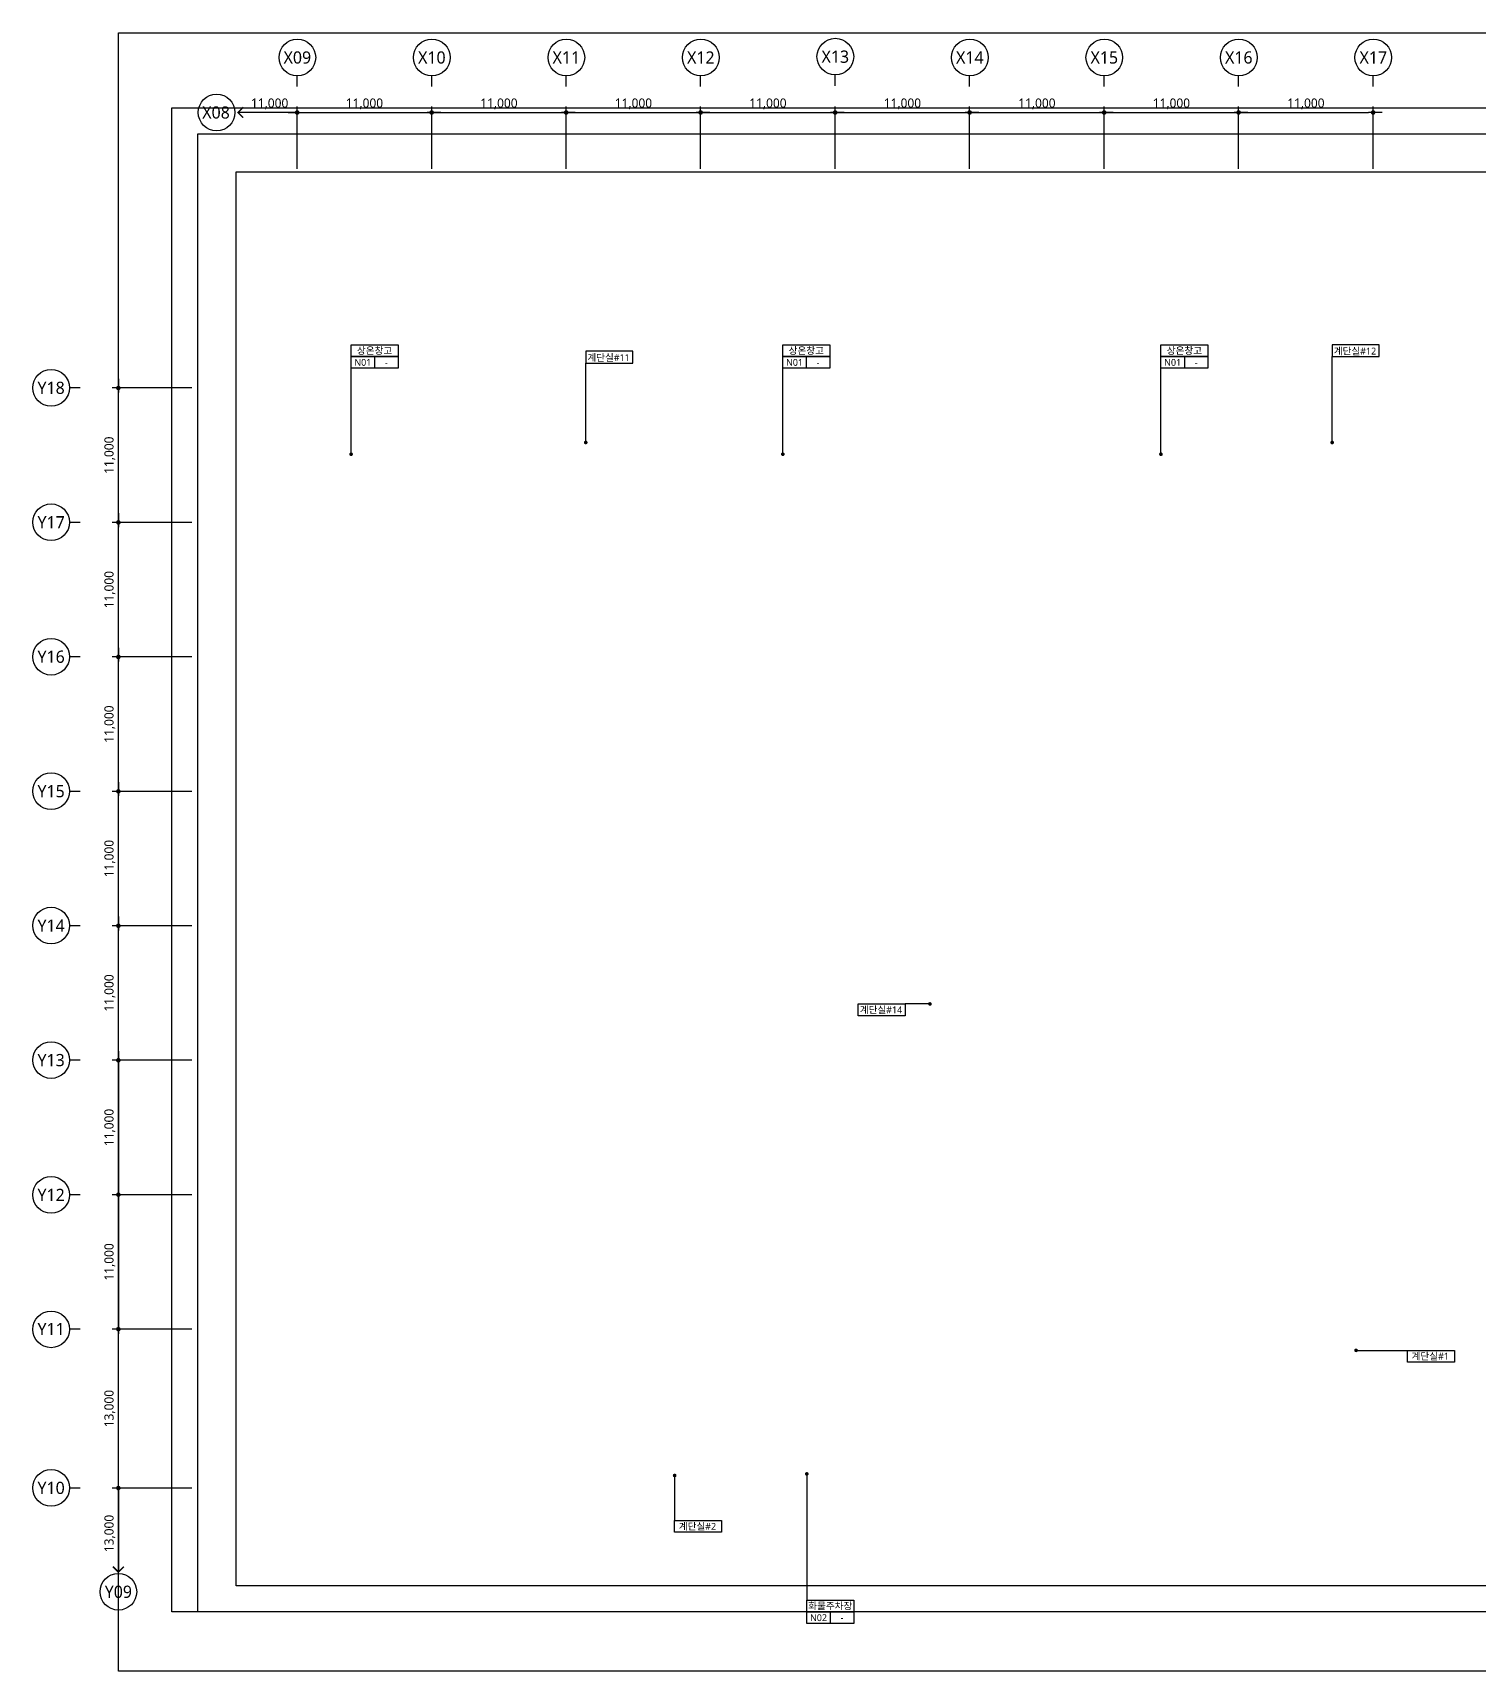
# Model space of a CAD drawing. Header units: millimetres. Extents: x 717452 to 1115512, y -611281 to 2012373.
# Drawn here: x 920452 to 1038674, y 1284325 to 1418373 of the extents above; entities that cross this region are included whole.
import ezdxf
from ezdxf.enums import TextEntityAlignment as Align

# ---------------------------------------------------------------- set-up
doc = ezdxf.new("R2010")
doc.units = ezdxf.units.MM
doc.header["$PDSIZE"] = -10
doc.layers.get('0').update_dxf_attribs({"linetype": 'CONTINUOUS'})
doc.layers.get('DEFPOINTS').update_dxf_attribs({"color": 146, "linetype": 'CONTINUOUS'})
for name, color, linetype, lineweight in [('A-AXIS-BUBL', 7, 'CONTINUOUS', 25), ('A-DIMS', 7, 'CONTINUOUS', 25), ('A-MKXS-LEAD', 7, 'CONTINUOUS', 25), ('A-MKXX-NAME', 3, 'CONTINUOUS', 25), ('A-MKXX-SYMB', 7, 'CONTINUOUS', 25), ('A-XXXX-SYMB', 7, 'CONTINUOUS', 25), ('A-XXXX-TXT2', 3, 'CONTINUOUS', 25)]:
    doc.layers.add(name, color=color, linetype=linetype, lineweight=lineweight)
doc.styles.add('HY울릉도L', font='H2GTRE.TTF')
doc.styles.add('맑은고딕', font='malgun.ttf')
doc.dimstyles.new('CDIM', dxfattribs={"dimtxt": 3, "dimasz": 1.5, "dimexe": 2, "dimexo": 1, "dimgap": 1, "dimtad": 1, "dimdec": 0, "dimrnd": 0.5, "dimzin": 0, "dimdsep": 32, "dimlunit": 6, "dimtxsty": 'HY울릉도L', "dimblk1": '_CIDOT', "dimblk2": '_CIDOT', "dimsah": 1, "dimcen": 5.5, "dimclrd": 2, "dimclre": 2, "dimclrt": 7, "dimadec": 0, "dimazin": 0, "dimtfac": 1, "dimtdec": 0, "dimtix": 1, "dimtmove": 2, "dimatfit": 1, "dimldrblk": '_CIDOT', "dimfxl": 1, "dimtolj": 1, "dimtzin": 0, "dimlwd": -1, "dimarcsym": 0})

# ---------------------------------------------------------------- blocks, each defined once
blk = doc.blocks.new('_CIDOT')
at = {"color": 0, "linetype": 'ByBlock'}
blk.add_line((2, 0), (-1, 0), dxfattribs=at)
at = {"color": 0, "linetype": 'ByBlock', "const_width": 0.5}
blk.add_lwpolyline([(-0.25, 0, 1), (0.25, 0, 1)], format="xyb", close=True, dxfattribs=at)
blk = doc.blocks.new('*D141')
at = {"layer": 'A-DIMS', "lineweight": -2, "transparency": 16777216}
for p, q in [((933452, -24188), (926952, -24188)), ((933452, -37188), (926952, -37188))]:
    blk.add_line(p, q, dxfattribs=at)
at = {"layer": 'A-DIMS', "transparency": 16777216}
blk.add_line((927452, -36813), (927452, -24563), dxfattribs=at)
at = {"layer": 'DEFPOINTS', "color": 0, "transparency": 16777216}
for p in [(927452, -24188), (933702, -24188), (933702, -37188)]:
    blk.add_point(p, dxfattribs=at)
at = {"layer": 'A-DIMS', "transparency": 16777216, "xscale": 375, "yscale": 375, "zscale": 375}
for p, rotation in [((927452, -24188), 90), ((927452, -37188), 270)]:
    blk.add_blockref('_CIDOT', p, dxfattribs=dict(at, rotation=rotation))
at = {"layer": 'A-DIMS', "color": 3, "transparency": 16777216, "insert": (926750, -30688), "char_height": 750, "attachment_point": 5, "rotation": 90, "style": '맑은고딕'}
blk.add_mtext('\\A1;13,000', dxfattribs=at)
blk = doc.blocks.new('*D142')
at = {"layer": 'A-DIMS', "lineweight": -2, "transparency": 16777216}
for p, q in [((933452, 30812), (926952, 30812)), ((933452, 19812), (926952, 19812))]:
    blk.add_line(p, q, dxfattribs=at)
at = {"layer": 'A-DIMS', "transparency": 16777216}
blk.add_line((927452, 20187), (927452, 30437), dxfattribs=at)
at = {"layer": 'DEFPOINTS', "color": 0, "transparency": 16777216}
for p in [(927452, 30812), (933702, 30812), (933702, 19812)]:
    blk.add_point(p, dxfattribs=at)
at = {"layer": 'A-DIMS', "transparency": 16777216, "xscale": 375, "yscale": 375, "zscale": 375}
for p, rotation in [((927452, 30812), 90), ((927452, 19812), 270)]:
    blk.add_blockref('_CIDOT', p, dxfattribs=dict(at, rotation=rotation))
at = {"layer": 'A-DIMS', "color": 3, "transparency": 16777216, "insert": (926750, 25312), "char_height": 750, "attachment_point": 5, "rotation": 90, "style": '맑은고딕'}
blk.add_mtext('\\A1;11,000', dxfattribs=at)
blk = doc.blocks.new('*D143')
at = {"layer": 'A-DIMS', "lineweight": -2, "transparency": 16777216}
for p, q in [((933452, 19812), (926952, 19812)), ((933452, 8812), (926952, 8812))]:
    blk.add_line(p, q, dxfattribs=at)
at = {"layer": 'A-DIMS', "transparency": 16777216}
blk.add_line((927452, 9187), (927452, 19437), dxfattribs=at)
at = {"layer": 'DEFPOINTS', "color": 0, "transparency": 16777216}
for p in [(927452, 19812), (933702, 19812), (933702, 8812)]:
    blk.add_point(p, dxfattribs=at)
at = {"layer": 'A-DIMS', "transparency": 16777216, "xscale": 375, "yscale": 375, "zscale": 375}
for p, rotation in [((927452, 19812), 90), ((927452, 8812), 270)]:
    blk.add_blockref('_CIDOT', p, dxfattribs=dict(at, rotation=rotation))
at = {"layer": 'A-DIMS', "color": 3, "transparency": 16777216, "insert": (926750, 14312), "char_height": 750, "attachment_point": 5, "rotation": 90, "style": '맑은고딕'}
blk.add_mtext('\\A1;11,000', dxfattribs=at)
blk = doc.blocks.new('*D144')
at = {"layer": 'A-DIMS', "lineweight": -2, "transparency": 16777216}
for p, q in [((933452, 8812), (926952, 8812)), ((933452, -2188), (926952, -2188))]:
    blk.add_line(p, q, dxfattribs=at)
at = {"layer": 'A-DIMS', "transparency": 16777216}
blk.add_line((927452, -1813), (927452, 8437), dxfattribs=at)
at = {"layer": 'DEFPOINTS', "color": 0, "transparency": 16777216}
for p in [(927452, 8812), (933702, 8812), (933702, -2188)]:
    blk.add_point(p, dxfattribs=at)
at = {"layer": 'A-DIMS', "transparency": 16777216, "xscale": 375, "yscale": 375, "zscale": 375}
for p, rotation in [((927452, 8812), 90), ((927452, -2188), 270)]:
    blk.add_blockref('_CIDOT', p, dxfattribs=dict(at, rotation=rotation))
at = {"layer": 'A-DIMS', "color": 3, "transparency": 16777216, "insert": (926750, 3312), "char_height": 750, "attachment_point": 5, "rotation": 90, "style": '맑은고딕'}
blk.add_mtext('\\A1;11,000', dxfattribs=at)
blk = doc.blocks.new('*D145')
at = {"layer": 'A-DIMS', "lineweight": -2, "transparency": 16777216}
for p, q in [((933452, -13188), (926952, -13188)), ((933452, -24188), (926952, -24188))]:
    blk.add_line(p, q, dxfattribs=at)
at = {"layer": 'A-DIMS', "transparency": 16777216}
blk.add_line((927452, -13563), (927452, -23813), dxfattribs=at)
at = {"layer": 'DEFPOINTS', "color": 0, "transparency": 16777216}
for p in [(933702, -13188), (927452, -24188), (933702, -24188)]:
    blk.add_point(p, dxfattribs=at)
at = {"layer": 'A-DIMS', "transparency": 16777216, "xscale": 375, "yscale": 375, "zscale": 375}
for p, rotation in [((927452, -13188), 90), ((927452, -24188), 270)]:
    blk.add_blockref('_CIDOT', p, dxfattribs=dict(at, rotation=rotation))
at = {"layer": 'A-DIMS', "color": 3, "transparency": 16777216, "insert": (926750, -18688), "char_height": 750, "attachment_point": 5, "rotation": 90, "style": '맑은고딕'}
blk.add_mtext('\\A1;11,000', dxfattribs=at)
blk = doc.blocks.new('*D146')
at = {"layer": 'A-DIMS', "lineweight": -2, "transparency": 16777216}
for p, q in [((933452, -2188), (926952, -2188)), ((933452, -13188), (926952, -13188))]:
    blk.add_line(p, q, dxfattribs=at)
at = {"layer": 'A-DIMS', "transparency": 16777216}
blk.add_line((927452, -2563), (927452, -12813), dxfattribs=at)
at = {"layer": 'DEFPOINTS', "color": 0, "transparency": 16777216}
for p in [(933702, -2188), (927452, -13188), (933702, -13188)]:
    blk.add_point(p, dxfattribs=at)
at = {"layer": 'A-DIMS', "transparency": 16777216, "xscale": 375, "yscale": 375, "zscale": 375}
for p, rotation in [((927452, -2188), 90), ((927452, -13188), 270)]:
    blk.add_blockref('_CIDOT', p, dxfattribs=dict(at, rotation=rotation))
at = {"layer": 'A-DIMS', "color": 3, "transparency": 16777216, "insert": (926750, -7688), "char_height": 750, "attachment_point": 5, "rotation": 90, "style": '맑은고딕'}
blk.add_mtext('\\A1;11,000', dxfattribs=at)
blk = doc.blocks.new('*D139')
at = {"layer": 'A-DIMS', "lineweight": -2, "transparency": 16777216}
for p, q in [((933452, 41812), (926952, 41812)), ((933452, 30812), (926952, 30812))]:
    blk.add_line(p, q, dxfattribs=at)
at = {"layer": 'A-DIMS', "transparency": 16777216}
blk.add_line((927452, 31187), (927452, 41437), dxfattribs=at)
at = {"layer": 'DEFPOINTS', "color": 0, "transparency": 16777216}
for p in [(927452, 41812), (933702, 41812), (933702, 30812)]:
    blk.add_point(p, dxfattribs=at)
at = {"layer": 'A-DIMS', "transparency": 16777216, "xscale": 375, "yscale": 375, "zscale": 375}
for p, rotation in [((927452, 41812), 90), ((927452, 30812), 270)]:
    blk.add_blockref('_CIDOT', p, dxfattribs=dict(at, rotation=rotation))
at = {"layer": 'A-DIMS', "color": 3, "transparency": 16777216, "insert": (926750, 36312), "char_height": 750, "attachment_point": 5, "rotation": 90, "style": '맑은고딕'}
blk.add_mtext('\\A1;11,000', dxfattribs=at)
blk = doc.blocks.new('*D140')
at = {"layer": 'A-DIMS', "lineweight": -2, "transparency": 16777216}
for p, q in [((933452, 52812), (926952, 52812)), ((933452, 41812), (926952, 41812))]:
    blk.add_line(p, q, dxfattribs=at)
at = {"layer": 'A-DIMS', "transparency": 16777216}
blk.add_line((927452, 42187), (927452, 52437), dxfattribs=at)
at = {"layer": 'DEFPOINTS', "color": 0, "transparency": 16777216}
for p in [(927452, 52812), (933702, 52812), (933702, 41812)]:
    blk.add_point(p, dxfattribs=at)
at = {"layer": 'A-DIMS', "transparency": 16777216, "xscale": 375, "yscale": 375, "zscale": 375}
for p, rotation in [((927452, 52812), 90), ((927452, 41812), 270)]:
    blk.add_blockref('_CIDOT', p, dxfattribs=dict(at, rotation=rotation))
at = {"layer": 'A-DIMS', "color": 3, "transparency": 16777216, "insert": (926750, 47312), "char_height": 750, "attachment_point": 5, "rotation": 90, "style": '맑은고딕'}
blk.add_mtext('\\A1;11,000', dxfattribs=at)
blk = doc.blocks.new('*D159')
at = {"layer": 'A-DIMS', "lineweight": -2, "transparency": 16777216}
for p, q in [((1019077, 70737), (1019077, 75853)), ((1030077, 70737), (1030077, 75853))]:
    blk.add_line(p, q, dxfattribs=at)
at = {"layer": 'A-DIMS', "transparency": 16777216}
blk.add_line((1019452, 75353), (1029702, 75353), dxfattribs=at)
at = {"layer": 'DEFPOINTS', "color": 0, "transparency": 16777216}
for p in [(1030077, 75353), (1019077, 70487), (1030077, 70487)]:
    blk.add_point(p, dxfattribs=at)
at = {"layer": 'A-DIMS', "transparency": 16777216, "xscale": 375, "yscale": 375, "zscale": 375, "rotation": 180}
blk.add_blockref('_CIDOT', (1019077, 75353), dxfattribs=at)
at = {"layer": 'A-DIMS', "transparency": 16777216, "xscale": 375, "yscale": 375, "zscale": 375}
blk.add_blockref('_CIDOT', (1030077, 75353), dxfattribs=at)
at = {"layer": 'A-DIMS', "color": 3, "transparency": 16777216, "insert": (1024577, 76055), "char_height": 750, "attachment_point": 5, "style": '맑은고딕'}
blk.add_mtext('\\A1;11,000', dxfattribs=at)
blk = doc.blocks.new('*D160')
at = {"layer": 'A-DIMS', "lineweight": -2, "transparency": 16777216}
for p, q in [((1008077, 70737), (1008077, 75853)), ((1019077, 70737), (1019077, 75853))]:
    blk.add_line(p, q, dxfattribs=at)
at = {"layer": 'A-DIMS', "transparency": 16777216}
blk.add_line((1008452, 75353), (1018702, 75353), dxfattribs=at)
at = {"layer": 'DEFPOINTS', "color": 0, "transparency": 16777216}
for p in [(1019077, 75353), (1008077, 70487), (1019077, 70487)]:
    blk.add_point(p, dxfattribs=at)
at = {"layer": 'A-DIMS', "transparency": 16777216, "xscale": 375, "yscale": 375, "zscale": 375, "rotation": 180}
blk.add_blockref('_CIDOT', (1008077, 75353), dxfattribs=at)
at = {"layer": 'A-DIMS', "transparency": 16777216, "xscale": 375, "yscale": 375, "zscale": 375}
blk.add_blockref('_CIDOT', (1019077, 75353), dxfattribs=at)
at = {"layer": 'A-DIMS', "color": 3, "transparency": 16777216, "insert": (1013577, 76055), "char_height": 750, "attachment_point": 5, "style": '맑은고딕'}
blk.add_mtext('\\A1;11,000', dxfattribs=at)
blk = doc.blocks.new('*D161')
at = {"layer": 'A-DIMS', "lineweight": -2, "transparency": 16777216}
for p, q in [((997077, 70737), (997077, 75853)), ((1008077, 70737), (1008077, 75853))]:
    blk.add_line(p, q, dxfattribs=at)
at = {"layer": 'A-DIMS', "transparency": 16777216}
blk.add_line((997452, 75353), (1007702, 75353), dxfattribs=at)
at = {"layer": 'DEFPOINTS', "color": 0, "transparency": 16777216}
for p in [(1008077, 75353), (997077, 70487), (1008077, 70487)]:
    blk.add_point(p, dxfattribs=at)
at = {"layer": 'A-DIMS', "transparency": 16777216, "xscale": 375, "yscale": 375, "zscale": 375, "rotation": 180}
blk.add_blockref('_CIDOT', (997077, 75353), dxfattribs=at)
at = {"layer": 'A-DIMS', "transparency": 16777216, "xscale": 375, "yscale": 375, "zscale": 375}
blk.add_blockref('_CIDOT', (1008077, 75353), dxfattribs=at)
at = {"layer": 'A-DIMS', "color": 3, "transparency": 16777216, "insert": (1002577, 76055), "char_height": 750, "attachment_point": 5, "style": '맑은고딕'}
blk.add_mtext('\\A1;11,000', dxfattribs=at)
blk = doc.blocks.new('*D162')
at = {"layer": 'A-DIMS', "lineweight": -2, "transparency": 16777216}
for p, q in [((986077, 70737), (986077, 75853)), ((997077, 70737), (997077, 75853))]:
    blk.add_line(p, q, dxfattribs=at)
at = {"layer": 'A-DIMS', "transparency": 16777216}
blk.add_line((986452, 75353), (996702, 75353), dxfattribs=at)
at = {"layer": 'DEFPOINTS', "color": 0, "transparency": 16777216}
for p in [(997077, 75353), (986077, 70487), (997077, 70487)]:
    blk.add_point(p, dxfattribs=at)
at = {"layer": 'A-DIMS', "transparency": 16777216, "xscale": 375, "yscale": 375, "zscale": 375, "rotation": 180}
blk.add_blockref('_CIDOT', (986077, 75353), dxfattribs=at)
at = {"layer": 'A-DIMS', "transparency": 16777216, "xscale": 375, "yscale": 375, "zscale": 375}
blk.add_blockref('_CIDOT', (997077, 75353), dxfattribs=at)
at = {"layer": 'A-DIMS', "color": 3, "transparency": 16777216, "insert": (991577, 76055), "char_height": 750, "attachment_point": 5, "style": '맑은고딕'}
blk.add_mtext('\\A1;11,000', dxfattribs=at)
blk = doc.blocks.new('*D155')
at = {"layer": 'A-DIMS', "lineweight": -2, "transparency": 16777216}
for p, q in [((975077, 70737), (975077, 75853)), ((986077, 70737), (986077, 75853))]:
    blk.add_line(p, q, dxfattribs=at)
at = {"layer": 'A-DIMS', "transparency": 16777216}
blk.add_line((975452, 75353), (985702, 75353), dxfattribs=at)
at = {"layer": 'DEFPOINTS', "color": 0, "transparency": 16777216}
for p in [(986077, 75353), (975077, 70487), (986077, 70487)]:
    blk.add_point(p, dxfattribs=at)
at = {"layer": 'A-DIMS', "transparency": 16777216, "xscale": 375, "yscale": 375, "zscale": 375, "rotation": 180}
blk.add_blockref('_CIDOT', (975077, 75353), dxfattribs=at)
at = {"layer": 'A-DIMS', "transparency": 16777216, "xscale": 375, "yscale": 375, "zscale": 375}
blk.add_blockref('_CIDOT', (986077, 75353), dxfattribs=at)
at = {"layer": 'A-DIMS', "color": 3, "transparency": 16777216, "insert": (980577, 76055), "char_height": 750, "attachment_point": 5, "style": '맑은고딕'}
blk.add_mtext('\\A1;11,000', dxfattribs=at)
blk = doc.blocks.new('*D156')
at = {"layer": 'A-DIMS', "lineweight": -2, "transparency": 16777216}
for p, q in [((964077, 70737), (964077, 75853)), ((975077, 70737), (975077, 75853))]:
    blk.add_line(p, q, dxfattribs=at)
at = {"layer": 'A-DIMS', "transparency": 16777216}
blk.add_line((964452, 75353), (974702, 75353), dxfattribs=at)
at = {"layer": 'DEFPOINTS', "color": 0, "transparency": 16777216}
for p in [(975077, 75353), (964077, 70487), (975077, 70487)]:
    blk.add_point(p, dxfattribs=at)
at = {"layer": 'A-DIMS', "transparency": 16777216, "xscale": 375, "yscale": 375, "zscale": 375, "rotation": 180}
blk.add_blockref('_CIDOT', (964077, 75353), dxfattribs=at)
at = {"layer": 'A-DIMS', "transparency": 16777216, "xscale": 375, "yscale": 375, "zscale": 375}
blk.add_blockref('_CIDOT', (975077, 75353), dxfattribs=at)
at = {"layer": 'A-DIMS', "color": 3, "transparency": 16777216, "insert": (969577, 76055), "char_height": 750, "attachment_point": 5, "style": '맑은고딕'}
blk.add_mtext('\\A1;11,000', dxfattribs=at)
blk = doc.blocks.new('*D157')
at = {"layer": 'A-DIMS', "lineweight": -2, "transparency": 16777216}
for p, q in [((953077, 70737), (953077, 75853)), ((964077, 70737), (964077, 75853))]:
    blk.add_line(p, q, dxfattribs=at)
at = {"layer": 'A-DIMS', "transparency": 16777216}
blk.add_line((953452, 75353), (963702, 75353), dxfattribs=at)
at = {"layer": 'DEFPOINTS', "color": 0, "transparency": 16777216}
for p in [(964077, 75353), (953077, 70487), (964077, 70487)]:
    blk.add_point(p, dxfattribs=at)
at = {"layer": 'A-DIMS', "transparency": 16777216, "xscale": 375, "yscale": 375, "zscale": 375, "rotation": 180}
blk.add_blockref('_CIDOT', (953077, 75353), dxfattribs=at)
at = {"layer": 'A-DIMS', "transparency": 16777216, "xscale": 375, "yscale": 375, "zscale": 375}
blk.add_blockref('_CIDOT', (964077, 75353), dxfattribs=at)
at = {"layer": 'A-DIMS', "color": 3, "transparency": 16777216, "insert": (958577, 76055), "char_height": 750, "attachment_point": 5, "style": '맑은고딕'}
blk.add_mtext('\\A1;11,000', dxfattribs=at)
blk = doc.blocks.new('*D158')
at = {"layer": 'A-DIMS', "lineweight": -2, "transparency": 16777216}
for p, q in [((942077, 70737), (942077, 75853)), ((953077, 70737), (953077, 75853))]:
    blk.add_line(p, q, dxfattribs=at)
at = {"layer": 'A-DIMS', "transparency": 16777216}
blk.add_line((942452, 75353), (952702, 75353), dxfattribs=at)
at = {"layer": 'DEFPOINTS', "color": 0, "transparency": 16777216}
for p in [(953077, 75353), (942077, 70487), (953077, 70487)]:
    blk.add_point(p, dxfattribs=at)
at = {"layer": 'A-DIMS', "transparency": 16777216, "xscale": 375, "yscale": 375, "zscale": 375, "rotation": 180}
blk.add_blockref('_CIDOT', (942077, 75353), dxfattribs=at)
at = {"layer": 'A-DIMS', "transparency": 16777216, "xscale": 375, "yscale": 375, "zscale": 375}
blk.add_blockref('_CIDOT', (953077, 75353), dxfattribs=at)
at = {"layer": 'A-DIMS', "color": 3, "transparency": 16777216, "insert": (947577, 76055), "char_height": 750, "attachment_point": 5, "style": '맑은고딕'}
blk.add_mtext('\\A1;11,000', dxfattribs=at)
blk = doc.blocks.new('Dim250-4')
at = {"const_width": 125}
for points in [[(27518, 135181.2), (27091.1, 134754.3), (27518, 134327.4)], [(16859.5, 15779.3), (17301.4, 15337.4), (17743.4, 15779.3)]]:
    blk.add_lwpolyline(points, dxfattribs=at)
at = {"layer": 'A-AXIS-BUBL', "ltscale": 0.2}
for p, q in [((31926.4, 136879.3), (31926.4, 137754.4)), ((42926.4, 136879.3), (42926.4, 137754.4)), ((42926.4, 136879.3), (42926.4, 137754.4)), ((53926.4, 136879.3), (53926.4, 137754.4)), ((64926.4, 136879.3), (64926.4, 137754.4)), ((75926.4, 136945.4), (75926.4, 137820.5)), ((86925.6, 136879.3), (86925.6, 137754.4)), ((97926.4, 136879.3), (97926.4, 137754.4)), ((108926.4, 136879.3), (108926.4, 137754.4)), ((119926.4, 136879.3), (119926.4, 137754.4)), ((14176.4, 112213.1), (13301.3, 112213.1)), ((14176.4, 101213.1), (13301.3, 101213.1)), ((14176.4, 90213.1), (13301.3, 90213.1)), ((14176.4, 79213.1), (13301.3, 79213.1)), ((14176.4, 68213.1), (13301.3, 68213.1)), ((14176.4, 57213.1), (13301.3, 57213.1)), ((14176.4, 46213.1), (13301.3, 46213.1)), ((14176.4, 35213.1), (13301.3, 35213.1)), ((14176.4, 22213.1), (13301.3, 22213.1))]:
    blk.add_line(p, q, dxfattribs=at)
for centre in [(31941.1, 139254.3), (42941.1, 139254.3), (42941.1, 139254.3), (53941.1, 139254.3), (64941.1, 139254.3), (75941.1, 139320.4), (86940.3, 139254.3), (97941.1, 139254.3), (108941.1, 139254.3), (119941.1, 139254.3), (11801.4, 112227.8), (11801.4, 101227.8), (11801.4, 90227.8), (11801.4, 79227.8), (11801.4, 68227.8), (11801.4, 57227.8), (11801.4, 46198.4), (11801.4, 35198.4), (11801.4, 22227.8), (17301.4, 13729.1)]:
    blk.add_circle(centre, 1500, dxfattribs=at)
at = {"layer": 'A-DIMS'}
for p, q in [((31926.4, 134754.3), (27091.1, 134754.3)), ((17301.4, 22213.1), (17301.4, 15337.4))]:
    blk.add_line(p, q, dxfattribs=at)
at = {"layer": 'A-XXXX-SYMB'}
blk.add_circle((25336.9, 134754.3), 1500, dxfattribs=at)
at = {"layer": 'A-DIMS', "color": 3, "insert": (29672.4, 135456.7), "char_height": 750, "attachment_point": 5, "style": '맑은고딕'}
blk.add_mtext('\\A1;11,000', dxfattribs=at)
at = {"layer": 'A-DIMS', "color": 3, "insert": (16601, 18496.9), "char_height": 750, "attachment_point": 5, "rotation": 90, "style": '맑은고딕'}
blk.add_mtext('\\A1;13,000', dxfattribs=at)
at = {"layer": 'A-XXXX-TXT2', "ltscale": 0.2, "style": '맑은고딕'}
for s, p in [('X09', (31941.1, 139254.3)), ('X10', (42941.1, 139254.3)), ('X11', (53941.1, 139254.3)), ('X12', (64941.1, 139254.3)), ('X13', (75941.1, 139320.4)), ('X14', (86940.3, 139254.3)), ('X15', (97941.1, 139254.3)), ('X16', (108941.1, 139254.3)), ('X17', (119941.1, 139254.3)), ('X08', (25288.7, 134754.3)), ('Y18', (11801.4, 112227.8)), ('Y17', (11801.4, 101227.8)), ('Y16', (11801.4, 90227.8)), ('Y15', (11801.4, 79227.8)), ('Y14', (11801.4, 68227.8)), ('Y13', (11801.4, 57227.8)), ('Y12', (11801.4, 46199.1)), ('Y11', (11801.4, 35227.8)), ('Y10', (11801.4, 22227.8)), ('Y09', (17301.4, 13729.7))]:
    blk.add_text(s, height=1000, dxfattribs=at).set_placement(p, align=Align.MIDDLE_CENTER)
at = {"layer": 'A-DIMS'}
for p1, p2, distance, picture, middle in [((31926.4, 129888.1), (42926.4, 129888.1), 4866.2, '*D158', (37426.4, 135456.7)), ((42926.4, 129888.1), (53926.4, 129888.1), 4866.2, '*D157', (48426.4, 135456.7)), ((53926.4, 129888.1), (64926.4, 129888.1), 4866.2, '*D156', (59426.4, 135456.7)), ((64926.4, 129888.1), (75926.4, 129888.1), 4866.2, '*D155', (70426.4, 135456.7)), ((75926.4, 129888.1), (86926.4, 129888.1), 4866.2, '*D162', (81426.4, 135456.7)), ((86926.4, 129888.1), (97926.4, 129888.1), 4866.2, '*D161', (92426.4, 135456.7)), ((97926.4, 129888.1), (108926.4, 129888.1), 4866.2, '*D160', (103426.4, 135456.7)), ((108926.4, 129888.1), (119926.4, 129888.1), 4866.2, '*D159', (114426.4, 135456.7)), ((23551.4, 101213.1), (23551.4, 112213.1), 6250, '*D140', (16599, 106713.1)), ((23551.4, 90213.1), (23551.4, 101213.1), 6250, '*D139', (16599, 95713.1)), ((23551.4, 79213.1), (23551.4, 90213.1), 6250, '*D142', (16599, 84713.1)), ((23551.4, 68213.1), (23551.4, 79213.1), 6250, '*D143', (16599, 73713.1)), ((23551.4, 57213.1), (23551.4, 68213.1), 6250, '*D144', (16599, 62713.1)), ((23551.4, 57213.1), (23551.4, 46213.1), -6250, '*D146', (16599, 51713.1)), ((23551.4, 46213.1), (23551.4, 35213.1), -6250, '*D145', (16599, 40713.1)), ((23551.4, 22213.1), (23551.4, 35213.1), 6250, '*D141', (16599, 28713.1))]:
    dim = blk.add_aligned_dim(p1=p1, p2=p2, distance=distance, dimstyle='CDIM', override={"dimscale": 250, "dimtxsty": '맑은고딕', "dimclrd": 256, "dimclre": 256, "dimclrt": 3}, dxfattribs=at)
    dim.commit()
    dim.dimension.update_dxf_attribs({"geometry": picture, "text_midpoint": middle, "insert": (-910150.9, 59401.6)})

msp = doc.modelspace()

# ---------------------------------------------------------------- linework, layer by layer
at = {"layer": 'A-MKXS-LEAD'}
for p, q in [((1026727, 1384853), (1026727, 1391887)), ((946488, 1383893), (946488, 1390927)), ((965677, 1384853), (965677, 1391354)), ((981798, 1383893), (981798, 1390927)), ((1012723, 1383893), (1012723, 1390927)), ((993829, 1338917), (991802, 1338917)), ((1028685, 1310578), (1032883, 1310578)), ((972951, 1300341), (972951, 1296658)), ((983758, 1300467), (983758, 1290147))]:
    msp.add_line(p, q, dxfattribs=at)
at = {"layer": 'A-MKXS-LEAD', "const_width": 150}
for points in [[(965752, 1384853, -1), (965602, 1384853, -1)], [(1026802, 1384853, -1), (1026652, 1384853, -1)], [(946563, 1383893, -1), (946413, 1383893, -1)], [(981873, 1383893, -1), (981723, 1383893, -1)], [(1012798, 1383893, -1), (1012648, 1383893, -1)], [(993829, 1338842, 1), (993829, 1338992, 1)], [(1028685, 1310653, 1), (1028685, 1310503, 1)], [(973026, 1300341, 1), (972876, 1300341, 1)], [(983833, 1300467, 1), (983683, 1300467, 1)]]:
    msp.add_lwpolyline(points, format="xyb", close=True, dxfattribs=at)
at = {"layer": 'A-MKXX-SYMB'}
for p, q in [((948408, 1391887), (948408, 1390927)), ((983718, 1391887), (983718, 1390927)), ((1014643, 1391887), (1014643, 1390927)), ((985678, 1289187), (985678, 1288227))]:
    msp.add_line(p, q, dxfattribs=at)
for points in [[(950328, 1391887), (946488, 1391887), (946488, 1392847), (950328, 1392847)], [(985638, 1391887), (981798, 1391887), (981798, 1392847), (985638, 1392847)], [(1016563, 1391887), (1012723, 1391887), (1012723, 1392847), (1016563, 1392847)], [(1030567, 1392847), (1026727, 1392847), (1026727, 1391887), (1030567, 1391887)], [(950328, 1390927), (946488, 1390927), (946488, 1391887), (950328, 1391887)], [(969517, 1392314), (965677, 1392314), (965677, 1391354), (969517, 1391354)], [(985638, 1390927), (981798, 1390927), (981798, 1391887), (985638, 1391887)], [(1016563, 1390927), (1012723, 1390927), (1012723, 1391887), (1016563, 1391887)], [(991802, 1337957), (987962, 1337957), (987962, 1338917), (991802, 1338917)], [(1036723, 1309618), (1032883, 1309618), (1032883, 1310578), (1036723, 1310578)], [(976791, 1295698), (972951, 1295698), (972951, 1296658), (976791, 1296658)], [(987598, 1289187), (983758, 1289187), (983758, 1290147), (987598, 1290147)], [(987598, 1288227), (983758, 1288227), (983758, 1289187), (987598, 1289187)]]:
    msp.add_lwpolyline(points, close=True, dxfattribs=at)
at = {"layer": 'DEFPOINTS'}
for points in [[(927452, 1418373), (1090690, 1418373), (1090690, 1284325), (927452, 1284325)], [(931827, 1412237), (1090690, 1412237), (1090690, 1289187), (931827, 1289187)], [(933952, 1410112), (1090690, 1410112), (1090690, 1289187), (933952, 1289187)], [(937077, 1406987), (1090690, 1406987), (1090690, 1291312), (937077, 1291312)]]:
    msp.add_lwpolyline(points, close=True, dxfattribs=at)

# ---------------------------------------------------------------- block references
at = {"layer": 'A-DIMS'}
msp.add_blockref('Dim250-4', (910151, 1277098), dxfattribs=at)

# ---------------------------------------------------------------- texts
at = {"layer": 'A-MKXX-NAME', "style": '맑은고딕'}
for s, p in [('N01', (947448, 1391407)), ('상온창고', (948408, 1392367)), ('계단실#11', (967544, 1391797)), ('N01', (982758, 1391407)), ('상온창고', (983718, 1392367)), ('N01', (1013683, 1391407)), ('상온창고', (1014643, 1392367)), ('계단실#12', (1028594, 1392330)), ('-', (949368, 1391407)), ('-', (984678, 1391407)), ('-', (1015603, 1391407)), ('계단실#14', (989829, 1338437)), ('계단실#1', (1034749, 1310098)), ('계단실#2', (974817, 1296178)), ('화물주차장', (985678, 1289667)), ('N02', (984718, 1288707)), ('-', (986638, 1288707))]:
    msp.add_text(s, height=560, dxfattribs=at).set_placement(p, align=Align.MIDDLE_CENTER)

doc.saveas('drawing.dxf')
